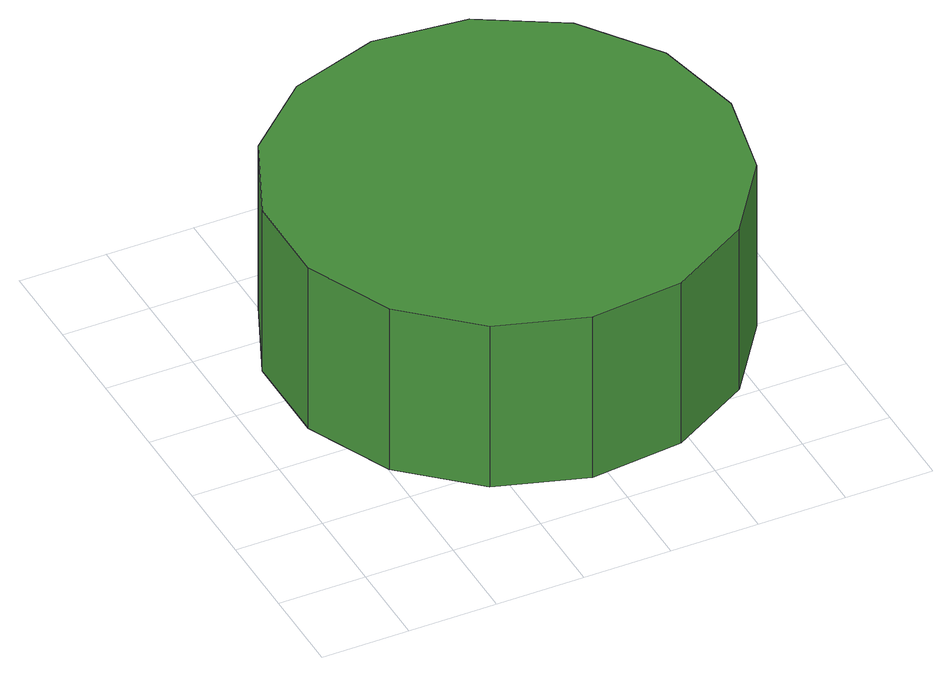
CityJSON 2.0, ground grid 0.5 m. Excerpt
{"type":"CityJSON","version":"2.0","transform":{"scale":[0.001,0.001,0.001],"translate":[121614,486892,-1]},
"CityObjects":{
"tree1":{"type":"SolitaryVegetationObject","attributes":{"function":"something"},"geometry":[{"type":"MultiSurface","lod":"1","boundaries":[[[0,1,2,3,4,5,6,7,8,9,10,11,12,13,14]],[[15,16,17,18,19,20,21,22,23,24,25,26,27,28,29]],[[0,29,28,1]],[[1,28,27,2]],[[2,27,26,3]],[[3,26,25,4]],[[4,25,24,5]],[[5,24,23,6]],[[6,23,22,7]],[[7,22,21,8]],[[8,21,20,9]],[[9,20,19,10]],[[10,19,18,11]],[[11,18,17,12]],[[12,17,16,13]],[[13,16,15,14]],[[14,15,29,0]]]}]}
},
"vertices":[
[2838,1508,1684],[2726,2033,1684],[2411,2467,1684],[1946,2735,1684],[1413,2791,1684],[903,2625,1684],[505,2266,1684],[286,1777,1684],[286,1240,1684],[505,750,1684],[903,391,1684],[1413,226,1684],[1946,282,1684],[2411,550,1684],[2726,984,1684],[2726,984,640],[2411,550,640],[1946,282,640],[1413,226,640],[903,391,640],[505,750,640],[286,1240,640],[286,1777,640],[505,2266,640],[903,2625,640],[1413,2791,640],[1946,2735,640],[2411,2467,640],[2726,2033,640],[2838,1508,640]
]}
